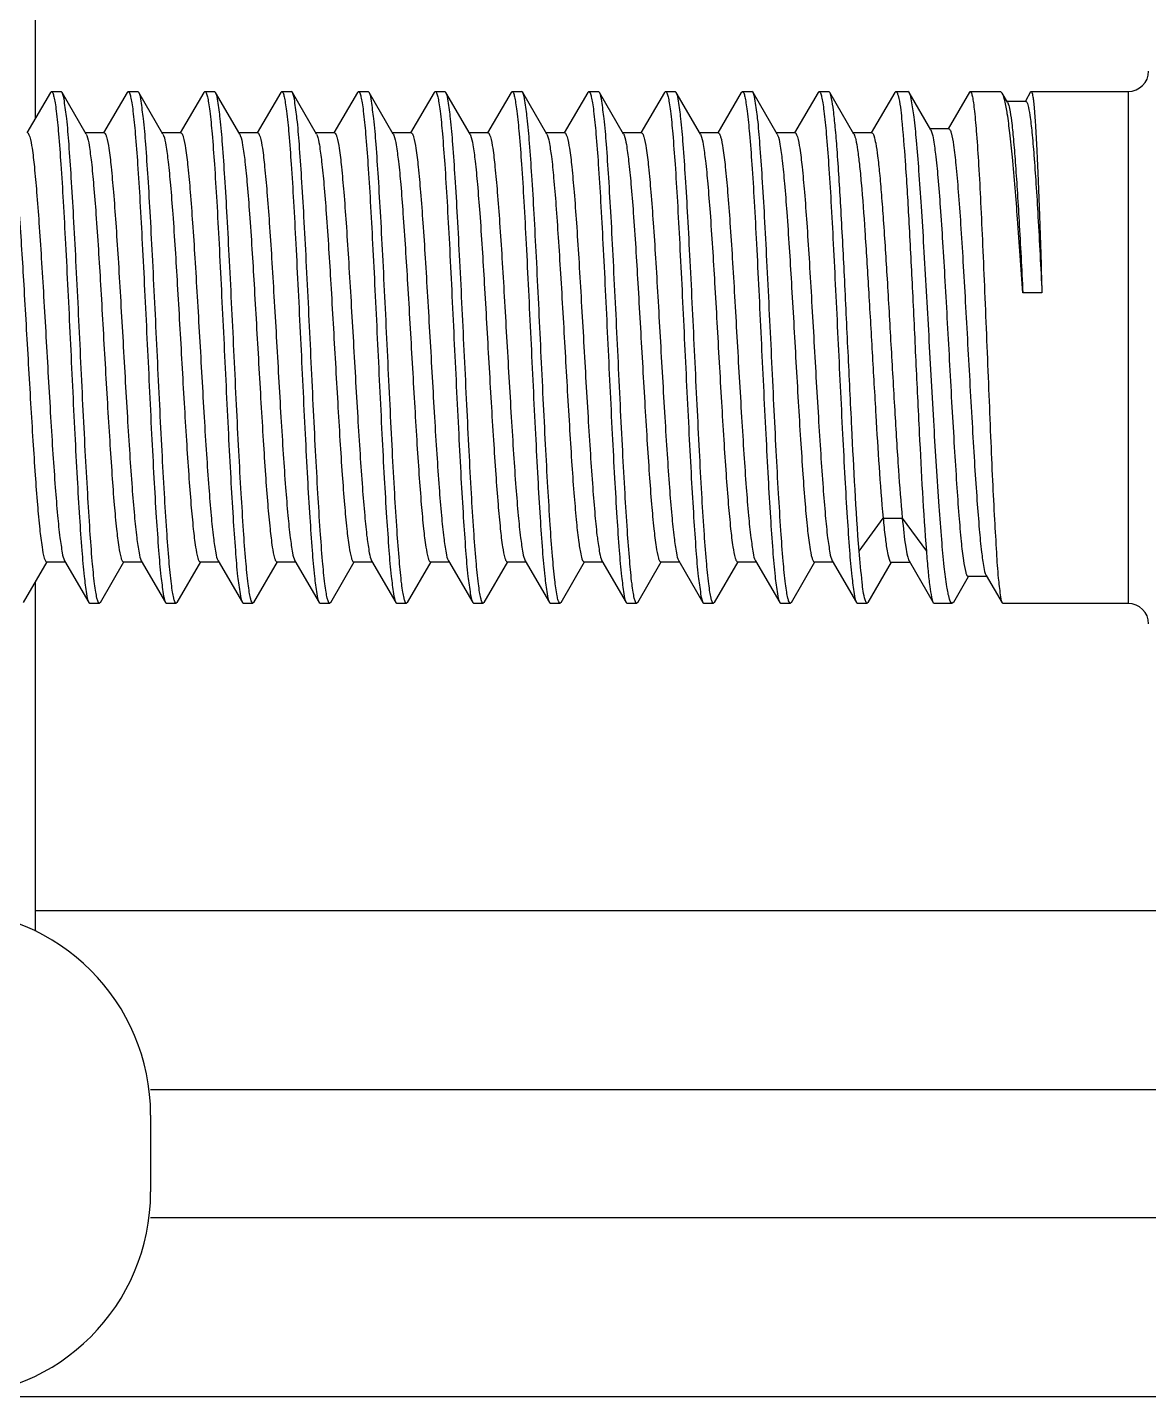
# Model space of a CAD drawing. Extents: x -1396510 to 1250330, y -1892470 to 1623980.
# Drawn here: x -1170924.6 to -1170820.3, y -54446 to -54318.6 of the extents above; entities that cross this region are included whole.
import ezdxf

# ---------------------------------------------------------------- set-up
doc = ezdxf.new("R2010")
doc.units = 0
doc.header["$LTSCALE"] = 1000
doc.header["$MEASUREMENT"] = 0

msp = doc.modelspace()

# ---------------------------------------------------------------- linework, layer by layer
at = {"linetype": 'Continuous'}
for p, q in [((-1170923.82, -54327.06), (-1170923.82, -54294.1)), ((-1170922.43, -54324.67), (-1170924.63, -54328.44)), ((-1170922.43, -54324.67), (-1170922.34, -54324.58)), ((-1170922.34, -54324.58), (-1170921.44, -54324.58)), ((-1170922.34, -54324.58), (-1170921.44, -54324.58)), ((-1170922.34, -54324.58), (-1170922.33, -54324.59)), ((-1170921.35, -54324.67), (-1170921.44, -54324.58)), ((-1170919.11, -54328.54), (-1170921.35, -54324.67)), ((-1170915.29, -54324.67), (-1170917.49, -54328.44)), ((-1170915.29, -54324.67), (-1170915.2, -54324.58)), ((-1170915.2, -54324.58), (-1170914.31, -54324.58)), ((-1170915.2, -54324.58), (-1170914.31, -54324.58)), ((-1170915.2, -54324.58), (-1170915.19, -54324.59)), ((-1170914.21, -54324.67), (-1170914.31, -54324.58)), ((-1170911.97, -54328.54), (-1170914.21, -54324.67)), ((-1170908.15, -54324.67), (-1170910.35, -54328.44)), ((-1170908.15, -54324.67), (-1170908.06, -54324.58)), ((-1170908.06, -54324.58), (-1170907.17, -54324.58)), ((-1170908.06, -54324.58), (-1170907.17, -54324.58)), ((-1170908.06, -54324.58), (-1170908.05, -54324.59)), ((-1170907.07, -54324.67), (-1170907.17, -54324.58)), ((-1170904.83, -54328.54), (-1170907.07, -54324.67)), ((-1170901.01, -54324.67), (-1170903.21, -54328.44)), ((-1170901.01, -54324.67), (-1170900.92, -54324.58)), ((-1170900.92, -54324.58), (-1170900.03, -54324.58)), ((-1170900.92, -54324.58), (-1170900.03, -54324.58)), ((-1170900.92, -54324.58), (-1170900.91, -54324.59)), ((-1170899.93, -54324.67), (-1170900.03, -54324.58)), ((-1170897.69, -54328.54), (-1170899.93, -54324.67)), ((-1170893.87, -54324.67), (-1170896.07, -54328.44)), ((-1170893.87, -54324.67), (-1170893.78, -54324.58)), ((-1170893.78, -54324.58), (-1170892.89, -54324.58)), ((-1170893.78, -54324.58), (-1170892.89, -54324.58)), ((-1170893.78, -54324.58), (-1170893.77, -54324.59)), ((-1170892.79, -54324.67), (-1170892.89, -54324.58)), ((-1170890.55, -54328.54), (-1170892.79, -54324.67)), ((-1170886.73, -54324.67), (-1170888.93, -54328.44)), ((-1170886.73, -54324.67), (-1170886.64, -54324.58)), ((-1170886.64, -54324.58), (-1170885.75, -54324.58)), ((-1170886.64, -54324.58), (-1170885.75, -54324.58)), ((-1170886.64, -54324.58), (-1170886.63, -54324.59)), ((-1170885.65, -54324.67), (-1170885.75, -54324.58)), ((-1170883.41, -54328.54), (-1170885.65, -54324.67)), ((-1170879.59, -54324.67), (-1170881.79, -54328.44)), ((-1170879.59, -54324.67), (-1170879.5, -54324.58)), ((-1170879.5, -54324.58), (-1170878.61, -54324.58)), ((-1170879.5, -54324.58), (-1170878.61, -54324.58)), ((-1170879.5, -54324.58), (-1170879.49, -54324.59)), ((-1170878.51, -54324.67), (-1170878.61, -54324.58)), ((-1170876.27, -54328.54), (-1170878.51, -54324.67)), ((-1170872.46, -54324.67), (-1170874.65, -54328.44)), ((-1170872.46, -54324.67), (-1170872.36, -54324.58)), ((-1170872.36, -54324.58), (-1170871.47, -54324.58)), ((-1170872.36, -54324.58), (-1170871.47, -54324.58)), ((-1170872.36, -54324.58), (-1170872.35, -54324.59)), ((-1170871.37, -54324.67), (-1170871.47, -54324.58)), ((-1170869.13, -54328.54), (-1170871.37, -54324.67)), ((-1170865.32, -54324.67), (-1170867.51, -54328.44)), ((-1170865.32, -54324.67), (-1170865.22, -54324.58)), ((-1170865.22, -54324.58), (-1170864.33, -54324.58)), ((-1170865.22, -54324.58), (-1170864.33, -54324.58)), ((-1170865.22, -54324.58), (-1170865.21, -54324.59)), ((-1170864.23, -54324.67), (-1170864.33, -54324.58)), ((-1170861.99, -54328.54), (-1170864.23, -54324.67)), ((-1170858.18, -54324.67), (-1170860.37, -54328.44)), ((-1170858.18, -54324.67), (-1170858.08, -54324.58)), ((-1170858.08, -54324.58), (-1170857.19, -54324.58)), ((-1170858.08, -54324.58), (-1170857.19, -54324.58)), ((-1170858.08, -54324.58), (-1170858.07, -54324.59)), ((-1170857.09, -54324.67), (-1170857.19, -54324.58)), ((-1170854.85, -54328.54), (-1170857.09, -54324.67)), ((-1170851.04, -54324.67), (-1170853.23, -54328.44)), ((-1170851.04, -54324.67), (-1170850.94, -54324.58)), ((-1170850.94, -54324.58), (-1170850.05, -54324.58)), ((-1170850.94, -54324.58), (-1170850.05, -54324.58)), ((-1170850.94, -54324.58), (-1170850.93, -54324.59)), ((-1170849.95, -54324.67), (-1170850.05, -54324.58)), ((-1170847.71, -54328.54), (-1170849.95, -54324.67)), ((-1170843.9, -54324.67), (-1170846.09, -54328.44)), ((-1170843.9, -54324.67), (-1170843.8, -54324.58)), ((-1170843.8, -54324.58), (-1170842.68, -54324.58)), ((-1170843.8, -54324.58), (-1170842.68, -54324.58)), ((-1170842.57, -54324.68), (-1170842.68, -54324.58)), ((-1170840.56, -54328.14), (-1170842.57, -54324.68)), ((-1170836.97, -54324.65), (-1170838.94, -54328.05)), ((-1170836.97, -54324.65), (-1170836.89, -54324.58)), ((-1170836.89, -54324.58), (-1170834.08, -54324.58)), ((-1170836.89, -54324.58), (-1170834.08, -54324.58)), ((-1170836.89, -54324.58), (-1170836.88, -54324.59)), ((-1170833.91, -54324.73), (-1170834.08, -54324.58)), ((-1170833.42, -54325.58), (-1170833.91, -54324.73)), ((-1170831.73, -54325.5), (-1170833.46, -54325.5)), ((-1170831.27, -54324.62), (-1170831.76, -54325.48)), ((-1170831.27, -54324.62), (-1170831.22, -54324.58)), ((-1170831.22, -54324.58), (-1170822.2, -54324.58)), ((-1170831.22, -54324.58), (-1170822.2, -54324.58)), ((-1170831.22, -54324.58), (-1170831.22, -54324.59)), ((-1170822.2, -54324.58), (-1170822.2, -54372.18)), ((-1170838.89, -54328.05), (-1170840.62, -54328.05)), ((-1170917.43, -54328.44), (-1170919.16, -54328.44)), ((-1170919.11, -54328.54), (-1170919.04, -54328.67)), ((-1170910.29, -54328.44), (-1170912.02, -54328.44)), ((-1170911.97, -54328.54), (-1170911.91, -54328.67)), ((-1170903.15, -54328.44), (-1170904.88, -54328.44)), ((-1170904.83, -54328.54), (-1170904.77, -54328.66)), ((-1170896.02, -54328.44), (-1170897.74, -54328.44)), ((-1170897.69, -54328.54), (-1170897.63, -54328.66)), ((-1170888.88, -54328.44), (-1170890.6, -54328.44)), ((-1170890.55, -54328.54), (-1170890.49, -54328.65)), ((-1170881.74, -54328.44), (-1170883.46, -54328.44)), ((-1170883.41, -54328.54), (-1170883.36, -54328.65)), ((-1170874.6, -54328.44), (-1170876.33, -54328.44)), ((-1170867.46, -54328.44), (-1170869.19, -54328.44)), ((-1170869.13, -54328.54), (-1170869.08, -54328.64)), ((-1170860.32, -54328.44), (-1170862.05, -54328.44)), ((-1170861.99, -54328.54), (-1170861.94, -54328.63)), ((-1170853.18, -54328.44), (-1170854.91, -54328.44)), ((-1170854.85, -54328.54), (-1170854.81, -54328.63)), ((-1170846.04, -54328.44), (-1170847.77, -54328.44)), ((-1170830.22, -54343.32), (-1170832, -54343.32)), ((-1170847.22, -54367.33), (-1170844.99, -54364.26)), ((-1170844.99, -54364.26), (-1170843.21, -54364.26)), ((-1170843.21, -54364.26), (-1170840.97, -54367.33)), ((-1170924.92, -54372.1), (-1170922.73, -54368.33)), ((-1170922.79, -54368.33), (-1170921.06, -54368.33)), ((-1170921.11, -54368.23), (-1170918.86, -54372.1)), ((-1170917.78, -54372.1), (-1170915.59, -54368.33)), ((-1170915.65, -54368.33), (-1170913.92, -54368.33)), ((-1170913.98, -54368.23), (-1170911.72, -54372.1)), ((-1170910.64, -54372.1), (-1170908.45, -54368.33)), ((-1170908.51, -54368.33), (-1170906.78, -54368.33)), ((-1170906.84, -54368.23), (-1170904.58, -54372.1)), ((-1170903.5, -54372.1), (-1170901.31, -54368.33)), ((-1170901.37, -54368.33), (-1170899.64, -54368.33)), ((-1170899.7, -54368.23), (-1170897.44, -54372.1)), ((-1170896.36, -54372.1), (-1170894.17, -54368.33)), ((-1170894.23, -54368.33), (-1170892.5, -54368.33)), ((-1170892.56, -54368.23), (-1170890.3, -54372.1)), ((-1170889.22, -54372.1), (-1170887.03, -54368.33)), ((-1170887.09, -54368.33), (-1170885.36, -54368.33)), ((-1170885.42, -54368.23), (-1170883.16, -54372.1)), ((-1170882.08, -54372.1), (-1170879.9, -54368.33)), ((-1170879.95, -54368.33), (-1170878.22, -54368.33)), ((-1170878.28, -54368.23), (-1170876.02, -54372.1)), ((-1170874.94, -54372.1), (-1170872.76, -54368.33)), ((-1170872.87, -54368.3), (-1170872.81, -54368.33)), ((-1170872.81, -54368.33), (-1170871.08, -54368.33)), ((-1170871.14, -54368.23), (-1170868.89, -54372.1)), ((-1170867.8, -54372.1), (-1170865.62, -54368.33)), ((-1170865.67, -54368.33), (-1170863.94, -54368.33)), ((-1170864, -54368.23), (-1170861.75, -54372.1)), ((-1170860.66, -54372.1), (-1170858.48, -54368.33)), ((-1170858.53, -54368.33), (-1170856.8, -54368.33)), ((-1170856.86, -54368.23), (-1170854.61, -54372.1)), ((-1170853.52, -54372.1), (-1170851.34, -54368.33)), ((-1170851.39, -54368.33), (-1170849.66, -54368.33)), ((-1170849.72, -54368.23), (-1170847.47, -54372.1)), ((-1170846.37, -54372.1), (-1170844.2, -54368.34)), ((-1170844.25, -54368.34), (-1170842.52, -54368.34)), ((-1170842.58, -54368.24), (-1170840.33, -54372.1)), ((-1170838.43, -54372.06), (-1170837.05, -54369.7)), ((-1170837.09, -54369.67), (-1170835.36, -54369.67)), ((-1170835.41, -54369.58), (-1170833.93, -54372.13)), ((-1170923.82, -54402.67), (-1170923.82, -54370.21)), ((-1170918.86, -54372.1), (-1170918.77, -54372.18)), ((-1170918.77, -54372.18), (-1170917.87, -54372.18)), ((-1170918.77, -54372.18), (-1170917.87, -54372.18)), ((-1170917.87, -54372.18), (-1170917.89, -54372.18)), ((-1170917.78, -54372.1), (-1170917.87, -54372.18)), ((-1170911.72, -54372.1), (-1170911.63, -54372.18)), ((-1170911.63, -54372.18), (-1170910.74, -54372.18)), ((-1170911.63, -54372.18), (-1170910.74, -54372.18)), ((-1170910.74, -54372.18), (-1170910.75, -54372.18)), ((-1170910.64, -54372.1), (-1170910.74, -54372.18)), ((-1170904.58, -54372.1), (-1170904.49, -54372.18)), ((-1170904.49, -54372.18), (-1170903.6, -54372.18)), ((-1170904.49, -54372.18), (-1170903.6, -54372.18)), ((-1170903.6, -54372.18), (-1170903.61, -54372.18)), ((-1170903.5, -54372.1), (-1170903.6, -54372.18)), ((-1170897.44, -54372.1), (-1170897.35, -54372.18)), ((-1170897.35, -54372.18), (-1170896.46, -54372.18)), ((-1170897.35, -54372.18), (-1170896.46, -54372.18)), ((-1170896.46, -54372.18), (-1170896.47, -54372.18)), ((-1170896.36, -54372.1), (-1170896.46, -54372.18)), ((-1170890.3, -54372.1), (-1170890.21, -54372.18)), ((-1170890.21, -54372.18), (-1170889.32, -54372.18)), ((-1170890.21, -54372.18), (-1170889.32, -54372.18)), ((-1170889.32, -54372.18), (-1170889.33, -54372.18)), ((-1170889.22, -54372.1), (-1170889.32, -54372.18)), ((-1170883.16, -54372.1), (-1170883.07, -54372.18)), ((-1170883.07, -54372.18), (-1170882.18, -54372.18)), ((-1170883.07, -54372.18), (-1170882.18, -54372.18)), ((-1170882.18, -54372.18), (-1170882.19, -54372.18)), ((-1170882.08, -54372.1), (-1170882.18, -54372.18)), ((-1170876.02, -54372.1), (-1170875.93, -54372.18)), ((-1170875.93, -54372.18), (-1170875.04, -54372.18)), ((-1170875.93, -54372.18), (-1170875.1, -54372.18)), ((-1170875.07, -54372.17), (-1170875.1, -54372.15)), ((-1170875.04, -54372.18), (-1170875.07, -54372.17)), ((-1170874.94, -54372.1), (-1170875.04, -54372.18)), ((-1170868.89, -54372.1), (-1170868.85, -54372.15)), ((-1170868.85, -54372.15), (-1170868.82, -54372.17)), ((-1170868.82, -54372.17), (-1170868.79, -54372.18)), ((-1170868.79, -54372.18), (-1170867.9, -54372.18)), ((-1170868.79, -54372.18), (-1170867.9, -54372.18)), ((-1170867.9, -54372.18), (-1170867.91, -54372.18)), ((-1170867.8, -54372.1), (-1170867.9, -54372.18)), ((-1170861.75, -54372.1), (-1170861.65, -54372.18)), ((-1170861.65, -54372.18), (-1170860.76, -54372.18)), ((-1170861.65, -54372.18), (-1170860.76, -54372.18)), ((-1170860.76, -54372.18), (-1170860.77, -54372.18)), ((-1170860.66, -54372.1), (-1170860.76, -54372.18)), ((-1170854.61, -54372.1), (-1170854.51, -54372.18)), ((-1170854.51, -54372.18), (-1170853.62, -54372.18)), ((-1170854.51, -54372.18), (-1170853.62, -54372.18)), ((-1170853.62, -54372.18), (-1170853.63, -54372.18)), ((-1170853.52, -54372.1), (-1170853.62, -54372.18)), ((-1170847.47, -54372.1), (-1170847.37, -54372.18)), ((-1170847.37, -54372.18), (-1170846.47, -54372.18)), ((-1170847.37, -54372.18), (-1170846.47, -54372.18)), ((-1170846.37, -54372.1), (-1170846.47, -54372.18)), ((-1170840.33, -54372.1), (-1170840.24, -54372.18)), ((-1170840.24, -54372.18), (-1170838.56, -54372.18)), ((-1170840.24, -54372.18), (-1170838.56, -54372.18)), ((-1170838.43, -54372.06), (-1170838.56, -54372.18)), ((-1170833.93, -54372.13), (-1170833.87, -54372.18)), ((-1170833.87, -54372.18), (-1170822.2, -54372.18)), ((-1170833.87, -54372.18), (-1170822.2, -54372.18)), ((-1170923.82, -54400.74), (-1170582.08, -54400.74)), ((-1170913.12, -54417.4), (-1170577.22, -54417.4)), ((-1170913.12, -54419.78), (-1170913.12, -54426.92)), ((-1170913.12, -54429.3), (-1170568.71, -54429.3)), ((-1171089.23, -54445.96), (-1170372.89, -54445.96))]:
    msp.add_line(p, q, dxfattribs=at)
for centre, radius, start, end in [((-1170822.2, -54322.68), 1.9, 270, 0), ((-1170822.2, -54374.09), 1.9, 0, 90), ((-1170932.15, -54419.78), 19.04, 0, 90), ((-1170932.15, -54426.92), 19.04, 270, 0)]:
    msp.add_arc(centre, radius, start, end, dxfattribs=at)
for points, knots in [([(-1170922.33, -54324.59), (-1170922.27, -54324.6), (-1170922.18, -54324.79), (-1170922.09, -54325.13), (-1170921.98, -54325.7), (-1170921.83, -54326.84), (-1170921.65, -54328.75), (-1170921.44, -54331.56), (-1170921.23, -54334.97), (-1170921.02, -54338.87), (-1170920.81, -54343.12), (-1170920.52, -54349.01), (-1170920.25, -54354.84), (-1170919.96, -54360.39), (-1170919.75, -54364.01), (-1170919.53, -54367.05), (-1170919.34, -54369.43), (-1170919.12, -54371.02), (-1170919, -54371.86), (-1170918.86, -54372.1)], [0, 0, 0, 0, 0.003608, 0.011251, 0.0232, 0.039412, 0.0841, 0.143792, 0.216367, 0.299219, 0.389358, 0.48353, 0.670361, 0.756278, 0.832994, 0.897746, 0.94822, 0.982647, 1, 1, 1, 1]), ([(-1170917.89, -54372.18), (-1170917.94, -54372.17), (-1170918.03, -54371.97), (-1170918.12, -54371.64), (-1170918.23, -54371.07), (-1170918.38, -54369.93), (-1170918.57, -54368.01), (-1170918.77, -54365.21), (-1170918.98, -54361.79), (-1170919.2, -54357.89), (-1170919.41, -54353.65), (-1170919.69, -54347.76), (-1170919.97, -54341.93), (-1170920.26, -54336.38), (-1170920.47, -54332.77), (-1170920.68, -54329.72), (-1170920.87, -54327.34), (-1170921.1, -54325.75), (-1170921.21, -54324.91), (-1170921.35, -54324.67)], [0, 0, 0, 0, 0.00361, 0.011257, 0.023207, 0.03942, 0.084107, 0.143795, 0.216358, 0.299194, 0.38932, 0.48348, 0.67029, 0.756208, 0.832927, 0.897686, 0.948174, 0.982621, 1, 1, 1, 1]), ([(-1170915.19, -54324.59), (-1170915.13, -54324.6), (-1170915.04, -54324.79), (-1170914.95, -54325.12), (-1170914.85, -54325.7), (-1170914.69, -54326.84), (-1170914.51, -54328.75), (-1170914.3, -54331.56), (-1170914.09, -54334.97), (-1170913.88, -54338.87), (-1170913.67, -54343.12), (-1170913.38, -54349.01), (-1170913.11, -54354.84), (-1170912.82, -54360.39), (-1170912.61, -54364), (-1170912.39, -54367.05), (-1170912.2, -54369.43), (-1170911.98, -54371.02), (-1170911.86, -54371.86), (-1170911.72, -54372.1)], [0, 0, 0, 0, 0.003605, 0.011246, 0.023191, 0.0394, 0.084081, 0.143769, 0.21634, 0.299187, 0.389322, 0.483492, 0.670333, 0.756258, 0.832977, 0.897734, 0.948214, 0.982646, 1, 1, 1, 1]), ([(-1170910.75, -54372.18), (-1170910.8, -54372.17), (-1170910.89, -54371.97), (-1170910.99, -54371.64), (-1170911.09, -54371.07), (-1170911.24, -54369.93), (-1170911.43, -54368.01), (-1170911.63, -54365.21), (-1170911.84, -54361.79), (-1170912.06, -54357.89), (-1170912.27, -54353.65), (-1170912.55, -54347.76), (-1170912.83, -54341.93), (-1170913.12, -54336.38), (-1170913.33, -54332.77), (-1170913.54, -54329.72), (-1170913.73, -54327.34), (-1170913.96, -54325.75), (-1170914.07, -54324.91), (-1170914.21, -54324.67)], [0, 0, 0, 0, 0.003609, 0.011254, 0.023203, 0.039414, 0.084098, 0.143785, 0.216348, 0.299182, 0.389306, 0.483467, 0.670283, 0.7562, 0.83292, 0.897683, 0.948173, 0.982621, 1, 1, 1, 1]), ([(-1170908.05, -54324.59), (-1170907.99, -54324.6), (-1170907.9, -54324.79), (-1170907.81, -54325.12), (-1170907.71, -54325.7), (-1170907.55, -54326.84), (-1170907.37, -54328.75), (-1170907.16, -54331.56), (-1170906.95, -54334.97), (-1170906.74, -54338.87), (-1170906.53, -54343.12), (-1170906.24, -54349.01), (-1170905.97, -54354.84), (-1170905.68, -54360.39), (-1170905.47, -54364), (-1170905.25, -54367.05), (-1170905.07, -54369.43), (-1170904.84, -54371.02), (-1170904.72, -54371.86), (-1170904.58, -54372.1)], [0, 0, 0, 0, 0.003606, 0.011247, 0.023193, 0.039402, 0.084085, 0.143776, 0.216348, 0.299195, 0.389329, 0.483501, 0.670341, 0.756263, 0.832981, 0.897738, 0.948217, 0.982646, 1, 1, 1, 1]), ([(-1170903.61, -54372.18), (-1170903.66, -54372.17), (-1170903.75, -54371.97), (-1170903.85, -54371.64), (-1170903.95, -54371.07), (-1170904.1, -54369.93), (-1170904.29, -54368.01), (-1170904.49, -54365.21), (-1170904.7, -54361.79), (-1170904.92, -54357.89), (-1170905.13, -54353.65), (-1170905.41, -54347.76), (-1170905.69, -54341.93), (-1170905.98, -54336.38), (-1170906.19, -54332.77), (-1170906.4, -54329.72), (-1170906.59, -54327.34), (-1170906.82, -54325.75), (-1170906.93, -54324.91), (-1170907.07, -54324.67)], [0, 0, 0, 0, 0.003611, 0.011257, 0.023206, 0.039418, 0.084102, 0.143789, 0.216352, 0.299187, 0.389308, 0.483467, 0.670284, 0.756201, 0.832919, 0.897682, 0.948173, 0.982621, 1, 1, 1, 1]), ([(-1170900.91, -54324.59), (-1170900.85, -54324.6), (-1170900.76, -54324.79), (-1170900.67, -54325.12), (-1170900.57, -54325.7), (-1170900.41, -54326.84), (-1170900.23, -54328.75), (-1170900.02, -54331.56), (-1170899.81, -54334.97), (-1170899.6, -54338.87), (-1170899.39, -54343.12), (-1170899.1, -54349.01), (-1170898.83, -54354.84), (-1170898.54, -54360.39), (-1170898.33, -54364), (-1170898.11, -54367.05), (-1170897.93, -54369.43), (-1170897.7, -54371.02), (-1170897.58, -54371.86), (-1170897.44, -54372.1)], [0, 0, 0, 0, 0.003605, 0.011245, 0.02319, 0.039399, 0.084083, 0.143774, 0.216346, 0.299192, 0.389329, 0.483503, 0.670341, 0.756263, 0.832983, 0.89774, 0.948218, 0.982646, 1, 1, 1, 1]), ([(-1170896.47, -54372.18), (-1170896.52, -54372.17), (-1170896.61, -54371.97), (-1170896.71, -54371.64), (-1170896.81, -54371.07), (-1170896.97, -54369.93), (-1170897.15, -54368.01), (-1170897.36, -54365.21), (-1170897.57, -54361.79), (-1170897.78, -54357.89), (-1170897.99, -54353.65), (-1170898.27, -54347.76), (-1170898.55, -54341.93), (-1170898.84, -54336.38), (-1170899.05, -54332.77), (-1170899.26, -54329.72), (-1170899.45, -54327.34), (-1170899.68, -54325.75), (-1170899.79, -54324.91), (-1170899.93, -54324.67)], [0, 0, 0, 0, 0.00361, 0.011255, 0.023204, 0.039415, 0.084097, 0.14378, 0.216342, 0.299177, 0.389299, 0.483455, 0.670274, 0.756194, 0.832913, 0.897676, 0.948169, 0.98262, 1, 1, 1, 1]), ([(-1170893.77, -54324.59), (-1170893.71, -54324.6), (-1170893.62, -54324.79), (-1170893.53, -54325.12), (-1170893.43, -54325.7), (-1170893.27, -54326.84), (-1170893.09, -54328.75), (-1170892.88, -54331.56), (-1170892.67, -54334.97), (-1170892.46, -54338.87), (-1170892.25, -54343.12), (-1170891.96, -54349.01), (-1170891.69, -54354.84), (-1170891.4, -54360.39), (-1170891.19, -54364), (-1170890.97, -54367.05), (-1170890.79, -54369.43), (-1170890.56, -54371.02), (-1170890.44, -54371.86), (-1170890.3, -54372.1)], [0, 0, 0, 0, 0.003606, 0.011248, 0.023195, 0.039406, 0.084093, 0.143786, 0.216358, 0.299206, 0.389346, 0.483519, 0.670351, 0.756273, 0.832991, 0.897744, 0.948219, 0.982646, 1, 1, 1, 1]), ([(-1170889.33, -54372.18), (-1170889.39, -54372.17), (-1170889.47, -54371.97), (-1170889.57, -54371.64), (-1170889.67, -54371.07), (-1170889.83, -54369.93), (-1170890.01, -54368.01), (-1170890.22, -54365.21), (-1170890.43, -54361.79), (-1170890.64, -54357.89), (-1170890.85, -54353.65), (-1170891.13, -54347.75), (-1170891.41, -54341.93), (-1170891.7, -54336.38), (-1170891.91, -54332.76), (-1170892.12, -54329.72), (-1170892.31, -54327.34), (-1170892.54, -54325.75), (-1170892.65, -54324.91), (-1170892.79, -54324.67)], [0, 0, 0, 0, 0.003613, 0.011261, 0.023214, 0.039428, 0.084117, 0.143805, 0.21637, 0.299211, 0.389338, 0.483496, 0.670304, 0.756216, 0.832931, 0.89769, 0.948176, 0.982622, 1, 1, 1, 1]), ([(-1170886.63, -54324.59), (-1170886.57, -54324.6), (-1170886.48, -54324.79), (-1170886.39, -54325.12), (-1170886.29, -54325.7), (-1170886.13, -54326.84), (-1170885.95, -54328.75), (-1170885.74, -54331.56), (-1170885.53, -54334.97), (-1170885.32, -54338.87), (-1170885.11, -54343.12), (-1170884.83, -54349.01), (-1170884.55, -54354.84), (-1170884.26, -54360.39), (-1170884.05, -54364), (-1170883.84, -54367.05), (-1170883.65, -54369.43), (-1170883.42, -54371.02), (-1170883.3, -54371.86), (-1170883.16, -54372.1)], [0, 0, 0, 0, 0.003605, 0.011245, 0.02319, 0.039398, 0.084078, 0.143767, 0.216337, 0.299182, 0.389315, 0.483487, 0.670329, 0.756258, 0.83298, 0.897737, 0.948214, 0.982645, 1, 1, 1, 1]), ([(-1170882.19, -54372.18), (-1170882.25, -54372.17), (-1170882.33, -54371.97), (-1170882.43, -54371.64), (-1170882.53, -54371.07), (-1170882.69, -54369.93), (-1170882.87, -54368.01), (-1170883.08, -54365.21), (-1170883.29, -54361.79), (-1170883.5, -54357.89), (-1170883.71, -54353.65), (-1170883.99, -54347.76), (-1170884.27, -54341.93), (-1170884.56, -54336.38), (-1170884.77, -54332.77), (-1170884.98, -54329.72), (-1170885.17, -54327.34), (-1170885.4, -54325.75), (-1170885.51, -54324.91), (-1170885.65, -54324.67)], [0, 0, 0, 0, 0.00361, 0.011255, 0.023204, 0.039414, 0.084096, 0.14378, 0.216342, 0.299175, 0.389295, 0.483453, 0.670272, 0.756195, 0.832918, 0.89768, 0.94817, 0.98262, 1, 1, 1, 1]), ([(-1170879.49, -54324.59), (-1170879.43, -54324.6), (-1170879.34, -54324.79), (-1170879.25, -54325.13), (-1170879.15, -54325.7), (-1170878.99, -54326.84), (-1170878.81, -54328.75), (-1170878.6, -54331.56), (-1170878.39, -54334.97), (-1170878.18, -54338.87), (-1170877.97, -54343.12), (-1170877.69, -54349.01), (-1170877.41, -54354.84), (-1170877.12, -54360.39), (-1170876.91, -54364.01), (-1170876.7, -54367.05), (-1170876.51, -54369.43), (-1170876.28, -54371.02), (-1170876.16, -54371.86), (-1170876.02, -54372.1)], [0, 0, 0, 0, 0.003608, 0.011251, 0.0232, 0.039412, 0.0841, 0.143792, 0.216367, 0.299219, 0.389359, 0.483531, 0.670361, 0.756279, 0.832994, 0.897747, 0.94822, 0.982647, 1, 1, 1, 1]), ([(-1170875.1, -54372.15), (-1170875.15, -54372.08), (-1170875.23, -54371.86), (-1170875.39, -54371.15), (-1170875.56, -54369.76), (-1170875.77, -54367.56), (-1170875.97, -54364.68), (-1170876.18, -54361.22), (-1170876.39, -54357.32), (-1170876.6, -54353.1), (-1170876.88, -54347.28), (-1170877.15, -54341.55), (-1170877.43, -54336.1), (-1170877.64, -54332.57), (-1170877.85, -54329.6), (-1170878.04, -54327.28), (-1170878.26, -54325.72), (-1170878.38, -54324.9), (-1170878.51, -54324.67)], [0, 0, 0, 0, 0.005244, 0.014609, 0.045815, 0.092875, 0.154195, 0.22765, 0.310678, 0.400368, 0.493572, 0.677434, 0.761652, 0.836715, 0.899999, 0.949307, 0.982964, 1, 1, 1, 1]), ([(-1170872.35, -54324.59), (-1170872.29, -54324.6), (-1170872.2, -54324.79), (-1170872.11, -54325.12), (-1170872.01, -54325.7), (-1170871.85, -54326.84), (-1170871.67, -54328.75), (-1170871.46, -54331.55), (-1170871.25, -54334.97), (-1170871.04, -54338.87), (-1170870.83, -54343.11), (-1170870.55, -54349.01), (-1170870.27, -54354.84), (-1170869.98, -54360.39), (-1170869.77, -54364), (-1170869.56, -54367.05), (-1170869.37, -54369.43), (-1170869.14, -54371.02), (-1170869.02, -54371.86), (-1170868.89, -54372.1)], [0, 0, 0, 0, 0.003598, 0.011231, 0.023168, 0.039371, 0.084041, 0.143721, 0.216288, 0.299135, 0.389272, 0.483446, 0.670301, 0.756235, 0.832961, 0.897725, 0.94821, 0.982644, 1, 1, 1, 1]), ([(-1170867.91, -54372.18), (-1170867.97, -54372.17), (-1170868.06, -54371.97), (-1170868.15, -54371.64), (-1170868.25, -54371.07), (-1170868.41, -54369.93), (-1170868.59, -54368.01), (-1170868.8, -54365.21), (-1170869.01, -54361.79), (-1170869.22, -54357.89), (-1170869.43, -54353.65), (-1170869.71, -54347.76), (-1170869.99, -54341.93), (-1170870.28, -54336.38), (-1170870.49, -54332.77), (-1170870.7, -54329.72), (-1170870.89, -54327.34), (-1170871.12, -54325.75), (-1170871.24, -54324.91), (-1170871.37, -54324.67)], [0, 0, 0, 0, 0.00361, 0.011255, 0.023204, 0.039415, 0.0841, 0.143787, 0.21635, 0.299184, 0.389308, 0.483468, 0.670284, 0.7562, 0.83292, 0.897683, 0.948173, 0.982621, 1, 1, 1, 1]), ([(-1170865.21, -54324.59), (-1170865.15, -54324.6), (-1170865.06, -54324.79), (-1170864.97, -54325.12), (-1170864.87, -54325.7), (-1170864.71, -54326.84), (-1170864.53, -54328.75), (-1170864.32, -54331.56), (-1170864.11, -54334.97), (-1170863.9, -54338.87), (-1170863.69, -54343.12), (-1170863.41, -54349.01), (-1170863.13, -54354.84), (-1170862.84, -54360.39), (-1170862.63, -54364), (-1170862.42, -54367.05), (-1170862.23, -54369.43), (-1170862, -54371.02), (-1170861.88, -54371.86), (-1170861.75, -54372.1)], [0, 0, 0, 0, 0.003606, 0.011247, 0.023192, 0.039401, 0.084085, 0.143776, 0.216348, 0.299195, 0.38933, 0.483503, 0.670342, 0.756264, 0.832982, 0.897739, 0.948217, 0.982647, 1, 1, 1, 1]), ([(-1170860.77, -54372.18), (-1170860.83, -54372.17), (-1170860.92, -54371.97), (-1170861.01, -54371.64), (-1170861.11, -54371.07), (-1170861.27, -54369.93), (-1170861.45, -54368.01), (-1170861.66, -54365.21), (-1170861.87, -54361.79), (-1170862.08, -54357.89), (-1170862.29, -54353.65), (-1170862.57, -54347.76), (-1170862.85, -54341.93), (-1170863.14, -54336.38), (-1170863.35, -54332.77), (-1170863.56, -54329.72), (-1170863.75, -54327.34), (-1170863.98, -54325.75), (-1170864.1, -54324.91), (-1170864.23, -54324.67)], [0, 0, 0, 0, 0.003611, 0.011257, 0.023206, 0.039418, 0.084102, 0.143788, 0.216352, 0.299187, 0.389308, 0.483466, 0.670283, 0.7562, 0.832918, 0.897681, 0.948172, 0.982621, 1, 1, 1, 1]), ([(-1170858.07, -54324.59), (-1170858.01, -54324.6), (-1170857.92, -54324.79), (-1170857.83, -54325.12), (-1170857.73, -54325.7), (-1170857.57, -54326.84), (-1170857.39, -54328.75), (-1170857.18, -54331.56), (-1170856.97, -54334.97), (-1170856.76, -54338.87), (-1170856.55, -54343.12), (-1170856.27, -54349.01), (-1170855.99, -54354.84), (-1170855.7, -54360.39), (-1170855.49, -54364), (-1170855.28, -54367.05), (-1170855.09, -54369.43), (-1170854.86, -54371.02), (-1170854.74, -54371.86), (-1170854.61, -54372.1)], [0, 0, 0, 0, 0.003604, 0.011244, 0.023189, 0.039398, 0.084081, 0.143773, 0.216344, 0.29919, 0.389328, 0.483502, 0.67034, 0.756263, 0.832984, 0.89774, 0.948217, 0.982646, 1, 1, 1, 1]), ([(-1170853.63, -54372.18), (-1170853.69, -54372.17), (-1170853.78, -54371.97), (-1170853.87, -54371.64), (-1170853.97, -54371.07), (-1170854.13, -54369.93), (-1170854.31, -54368.01), (-1170854.52, -54365.21), (-1170854.73, -54361.79), (-1170854.94, -54357.89), (-1170855.15, -54353.65), (-1170855.43, -54347.76), (-1170855.71, -54341.93), (-1170856, -54336.38), (-1170856.21, -54332.77), (-1170856.42, -54329.72), (-1170856.61, -54327.34), (-1170856.84, -54325.75), (-1170856.96, -54324.91), (-1170857.09, -54324.67)], [0, 0, 0, 0, 0.00361, 0.011255, 0.023205, 0.039416, 0.084097, 0.143781, 0.216343, 0.299178, 0.3893, 0.483456, 0.670274, 0.756195, 0.832914, 0.897676, 0.948169, 0.98262, 1, 1, 1, 1]), ([(-1170850.93, -54324.59), (-1170850.87, -54324.6), (-1170850.79, -54324.79), (-1170850.69, -54325.12), (-1170850.59, -54325.7), (-1170850.43, -54326.84), (-1170850.25, -54328.75), (-1170850.04, -54331.56), (-1170849.83, -54334.97), (-1170849.62, -54338.87), (-1170849.41, -54343.12), (-1170849.13, -54349.01), (-1170848.85, -54354.84), (-1170848.56, -54360.39), (-1170848.35, -54364), (-1170848.14, -54367.05), (-1170847.95, -54369.43), (-1170847.72, -54371.02), (-1170847.61, -54371.86), (-1170847.47, -54372.1)], [0, 0, 0, 0, 0.003606, 0.011247, 0.023194, 0.039404, 0.084092, 0.143784, 0.216355, 0.299204, 0.389343, 0.483517, 0.670349, 0.756272, 0.83299, 0.897744, 0.948219, 0.982646, 1, 1, 1, 1]), ([(-1170847.22, -54367.33), (-1170847.52, -54363.5), (-1170847.83, -54357.32), (-1170848.25, -54348.78), (-1170848.57, -54341.92), (-1170848.9, -54335.64), (-1170849.18, -54331.03), (-1170849.42, -54328.05), (-1170849.58, -54326.47), (-1170849.75, -54325.4), (-1170849.86, -54324.84), (-1170849.95, -54324.67)], [0, 0, 0, 0, 0.269192, 0.433946, 0.599559, 0.751167, 0.875181, 0.923254, 0.96054, 0.986252, 1, 1, 1, 1]), ([(-1170843.8, -54324.58), (-1170843.76, -54324.58), (-1170843.66, -54324.74), (-1170843.63, -54324.86), (-1170843.6, -54324.96)], [0, 0, 0, 0, 0.316243, 1, 1, 1, 1]), ([(-1170843.6, -54324.96), (-1170843.41, -54325.66), (-1170843.21, -54327.72), (-1170842.89, -54331.54), (-1170842.59, -54336.77), (-1170842.27, -54342.96), (-1170841.96, -54349.6), (-1170841.56, -54357.78), (-1170841.26, -54363.68), (-1170840.97, -54367.33)], [0, 0, 0, 0, 0.051689, 0.144713, 0.271544, 0.421712, 0.582779, 0.741399, 1, 1, 1, 1]), ([(-1170838.82, -54371.78), (-1170838.93, -54371.41), (-1170839.1, -54370.4), (-1170839.34, -54368.56), (-1170839.56, -54366.07), (-1170839.9, -54361.71), (-1170840.28, -54355.38), (-1170840.72, -54347.33), (-1170841.1, -54340.52), (-1170841.41, -54335.41), (-1170841.64, -54332.11), (-1170841.86, -54329.34), (-1170842.07, -54327.17), (-1170842.3, -54325.7), (-1170842.43, -54324.91), (-1170842.57, -54324.68)], [0, 0, 0, 0, 0.024854, 0.064557, 0.117968, 0.183425, 0.34188, 0.519926, 0.695025, 0.774452, 0.845022, 0.904492, 0.95099, 0.983092, 1, 1, 1, 1]), ([(-1170836.88, -54324.59), (-1170836.83, -54324.6), (-1170836.75, -54324.8), (-1170836.67, -54325.13), (-1170836.58, -54325.71), (-1170836.44, -54326.86), (-1170836.28, -54328.79), (-1170836.09, -54331.62), (-1170835.91, -54335.07), (-1170835.73, -54339), (-1170835.55, -54343.28), (-1170835.36, -54347.74), (-1170835.18, -54352.23), (-1170835.01, -54356.57), (-1170834.83, -54360.62), (-1170834.65, -54364.22), (-1170834.47, -54367.23), (-1170834.33, -54369.58), (-1170834.13, -54371.11), (-1170834.06, -54371.91), (-1170833.93, -54372.13)], [0, 0, 0, 0, 0.003479, 0.011119, 0.023138, 0.039478, 0.084569, 0.144819, 0.218054, 0.30161, 0.392438, 0.487225, 0.582511, 0.674818, 0.760772, 0.837237, 0.901428, 0.951015, 0.984221, 1, 1, 1, 1]), ([(-1170832, -54343.32), (-1170832.16, -54341.02), (-1170832.45, -54336.81), (-1170832.84, -54331.84), (-1170833.18, -54328.59), (-1170833.4, -54326.83), (-1170833.63, -54325.59), (-1170833.79, -54324.94), (-1170833.91, -54324.73)], [0, 0, 0, 0, 0.369025, 0.676578, 0.797829, 0.893394, 0.961137, 1, 1, 1, 1]), ([(-1170831.73, -54325.5), (-1170831.69, -54325.5), (-1170831.59, -54325.63), (-1170831.47, -54326.04), (-1170831.3, -54327), (-1170831.13, -54328.55), (-1170830.95, -54330.68), (-1170830.76, -54333.3), (-1170830.51, -54337.57), (-1170830.33, -54340.95), (-1170830.22, -54343.32)], [0, 0, 0, 0, 0.007029, 0.021662, 0.076602, 0.165188, 0.285057, 0.432865, 0.604499, 1, 1, 1, 1]), ([(-1170831.22, -54324.59), (-1170831.18, -54324.6), (-1170831.13, -54324.75), (-1170831.07, -54325), (-1170831.01, -54325.45), (-1170830.92, -54326.35), (-1170830.81, -54327.86), (-1170830.69, -54330.09), (-1170830.57, -54332.84), (-1170830.45, -54336.03), (-1170830.33, -54339.57), (-1170830.26, -54342.04), (-1170830.22, -54343.32)], [0, 0, 0, 0, 0.006463, 0.021259, 0.044741, 0.076818, 0.165921, 0.286162, 0.434178, 0.605806, 0.79621, 1, 1, 1, 1]), ([(-1170833.42, -54325.58), (-1170833.31, -54325.76), (-1170833.2, -54326.36), (-1170833.02, -54327.49), (-1170832.86, -54329.15), (-1170832.69, -54331.28), (-1170832.52, -54333.83), (-1170832.27, -54337.89), (-1170832.11, -54341.09), (-1170832, -54343.32)], [0, 0, 0, 0, 0.03477, 0.099862, 0.194036, 0.315014, 0.459836, 0.624963, 1, 1, 1, 1]), ([(-1170838.89, -54328.05), (-1170838.84, -54328.05), (-1170838.73, -54328.2), (-1170838.59, -54328.68), (-1170838.39, -54329.81), (-1170838.2, -54331.62), (-1170837.98, -54334.08), (-1170837.77, -54337.07), (-1170837.56, -54340.49), (-1170837.34, -54344.2), (-1170837.06, -54349.36), (-1170836.78, -54354.46), (-1170836.49, -54359.31), (-1170836.28, -54362.46), (-1170836.07, -54365.12), (-1170835.88, -54367.2), (-1170835.67, -54368.61), (-1170835.54, -54369.36), (-1170835.41, -54369.58)], [0, 0, 0, 0, 0.003512, 0.010895, 0.03862, 0.083116, 0.142813, 0.21551, 0.298517, 0.388779, 0.482991, 0.669589, 0.75528, 0.831778, 0.896415, 0.946979, 0.981812, 1, 1, 1, 1]), ([(-1170926.18, -54328.68), (-1170926.07, -54328.97), (-1170925.93, -54329.81), (-1170925.72, -54331.35), (-1170925.53, -54333.5), (-1170925.23, -54337.3), (-1170924.89, -54342.83), (-1170924.56, -54348.7), (-1170924.28, -54353.53), (-1170924.07, -54356.97), (-1170923.86, -54360.12), (-1170923.66, -54362.85), (-1170923.45, -54365.09), (-1170923.26, -54366.74), (-1170923.08, -54367.75), (-1170922.94, -54368.19), (-1170922.83, -54368.33), (-1170922.79, -54368.33)], [0, 0, 0, 0, 0.023519, 0.06316, 0.117709, 0.18533, 0.350118, 0.534956, 0.626978, 0.714471, 0.794408, 0.86403, 0.920944, 0.963223, 0.989529, 0.996563, 1, 1, 1, 1]), ([(-1170924.57, -54328.44), (-1170924.53, -54328.44), (-1170924.42, -54328.58), (-1170924.28, -54329.04), (-1170924.09, -54330.09), (-1170923.9, -54331.79), (-1170923.69, -54334.11), (-1170923.48, -54336.94), (-1170923.27, -54340.18), (-1170923.06, -54343.71), (-1170922.77, -54348.65), (-1170922.5, -54353.53), (-1170922.21, -54358.2), (-1170922, -54361.26), (-1170921.79, -54363.84), (-1170921.59, -54365.88), (-1170921.37, -54367.27), (-1170921.24, -54368.01), (-1170921.11, -54368.23)], [0, 0, 0, 0, 0.003516, 0.010771, 0.037949, 0.081609, 0.140308, 0.211978, 0.294061, 0.383613, 0.477416, 0.664254, 0.750572, 0.827952, 0.893624, 0.945254, 0.981055, 1, 1, 1, 1]), ([(-1170919.04, -54328.67), (-1170918.94, -54328.96), (-1170918.79, -54329.8), (-1170918.59, -54331.34), (-1170918.39, -54333.48), (-1170918.09, -54337.28), (-1170917.75, -54342.82), (-1170917.42, -54348.68), (-1170917.14, -54353.52), (-1170916.93, -54356.96), (-1170916.72, -54360.11), (-1170916.52, -54362.85), (-1170916.31, -54365.09), (-1170916.12, -54366.73), (-1170915.94, -54367.75), (-1170915.8, -54368.19), (-1170915.69, -54368.33), (-1170915.65, -54368.33)], [0, 0, 0, 0, 0.023381, 0.062907, 0.11737, 0.184933, 0.349689, 0.534588, 0.626663, 0.714217, 0.794218, 0.863901, 0.920868, 0.963188, 0.98952, 0.996561, 1, 1, 1, 1]), ([(-1170917.43, -54328.44), (-1170917.39, -54328.44), (-1170917.28, -54328.58), (-1170917.14, -54329.04), (-1170916.95, -54330.09), (-1170916.76, -54331.79), (-1170916.55, -54334.11), (-1170916.34, -54336.94), (-1170916.13, -54340.18), (-1170915.92, -54343.71), (-1170915.63, -54348.65), (-1170915.36, -54353.53), (-1170915.07, -54358.2), (-1170914.86, -54361.26), (-1170914.65, -54363.84), (-1170914.45, -54365.88), (-1170914.23, -54367.27), (-1170914.1, -54368.01), (-1170913.98, -54368.23)], [0, 0, 0, 0, 0.003516, 0.010771, 0.037949, 0.081609, 0.140308, 0.211978, 0.294061, 0.383613, 0.477416, 0.664254, 0.750571, 0.827952, 0.893624, 0.945254, 0.981055, 1, 1, 1, 1]), ([(-1170911.91, -54328.67), (-1170911.8, -54328.96), (-1170911.65, -54329.78), (-1170911.45, -54331.32), (-1170911.25, -54333.46), (-1170910.95, -54337.26), (-1170910.61, -54342.8), (-1170910.28, -54348.66), (-1170910, -54353.5), (-1170909.79, -54356.95), (-1170909.59, -54360.1), (-1170909.38, -54362.84), (-1170909.17, -54365.08), (-1170908.98, -54366.73), (-1170908.8, -54367.75), (-1170908.66, -54368.19), (-1170908.56, -54368.33), (-1170908.51, -54368.33)], [0, 0, 0, 0, 0.023243, 0.062653, 0.117029, 0.184534, 0.349259, 0.534218, 0.626347, 0.713963, 0.794028, 0.863772, 0.920792, 0.963153, 0.989511, 0.996558, 1, 1, 1, 1]), ([(-1170910.29, -54328.44), (-1170910.25, -54328.44), (-1170910.14, -54328.58), (-1170910, -54329.04), (-1170909.81, -54330.09), (-1170909.62, -54331.79), (-1170909.41, -54334.11), (-1170909.2, -54336.94), (-1170908.99, -54340.18), (-1170908.78, -54343.71), (-1170908.49, -54348.65), (-1170908.22, -54353.53), (-1170907.93, -54358.2), (-1170907.72, -54361.26), (-1170907.51, -54363.84), (-1170907.31, -54365.88), (-1170907.1, -54367.27), (-1170906.96, -54368.01), (-1170906.84, -54368.23)], [0, 0, 0, 0, 0.003516, 0.010771, 0.037949, 0.081609, 0.140308, 0.211978, 0.294061, 0.383613, 0.477416, 0.664254, 0.750571, 0.827952, 0.893624, 0.945254, 0.981055, 1, 1, 1, 1]), ([(-1170904.77, -54328.66), (-1170904.66, -54328.95), (-1170904.51, -54329.77), (-1170904.31, -54331.31), (-1170904.11, -54333.44), (-1170903.81, -54337.24), (-1170903.47, -54342.78), (-1170903.14, -54348.64), (-1170902.86, -54353.49), (-1170902.65, -54356.94), (-1170902.45, -54360.09), (-1170902.24, -54362.83), (-1170902.04, -54365.08), (-1170901.84, -54366.73), (-1170901.66, -54367.75), (-1170901.52, -54368.19), (-1170901.42, -54368.33), (-1170901.37, -54368.33)], [0, 0, 0, 0, 0.023104, 0.0624, 0.116688, 0.184136, 0.348829, 0.533848, 0.62603, 0.713708, 0.793837, 0.863642, 0.920716, 0.963118, 0.989503, 0.996556, 1, 1, 1, 1]), ([(-1170903.15, -54328.44), (-1170903.11, -54328.44), (-1170903, -54328.58), (-1170902.86, -54329.04), (-1170902.67, -54330.09), (-1170902.48, -54331.79), (-1170902.27, -54334.11), (-1170902.06, -54336.94), (-1170901.85, -54340.18), (-1170901.64, -54343.71), (-1170901.35, -54348.65), (-1170901.08, -54353.53), (-1170900.79, -54358.2), (-1170900.58, -54361.26), (-1170900.37, -54363.84), (-1170900.17, -54365.88), (-1170899.96, -54367.27), (-1170899.82, -54368.01), (-1170899.7, -54368.23)], [0, 0, 0, 0, 0.003516, 0.010771, 0.037949, 0.081609, 0.140308, 0.211978, 0.294061, 0.383613, 0.477416, 0.664254, 0.750571, 0.827952, 0.893624, 0.945254, 0.981055, 1, 1, 1, 1]), ([(-1170897.63, -54328.66), (-1170897.52, -54328.94), (-1170897.38, -54329.76), (-1170897.17, -54331.29), (-1170896.97, -54333.42), (-1170896.68, -54337.22), (-1170896.33, -54342.76), (-1170896, -54348.62), (-1170895.72, -54353.47), (-1170895.52, -54356.93), (-1170895.31, -54360.08), (-1170895.1, -54362.83), (-1170894.9, -54365.08), (-1170894.7, -54366.73), (-1170894.52, -54367.75), (-1170894.38, -54368.19), (-1170894.28, -54368.33), (-1170894.23, -54368.33)], [0, 0, 0, 0, 0.022966, 0.062146, 0.116347, 0.183737, 0.348398, 0.533478, 0.625714, 0.713453, 0.793647, 0.863513, 0.92064, 0.963083, 0.989493, 0.996554, 1, 1, 1, 1]), ([(-1170896.02, -54328.44), (-1170895.97, -54328.44), (-1170895.86, -54328.58), (-1170895.72, -54329.04), (-1170895.53, -54330.09), (-1170895.34, -54331.79), (-1170895.13, -54334.11), (-1170894.92, -54336.94), (-1170894.71, -54340.18), (-1170894.5, -54343.71), (-1170894.21, -54348.65), (-1170893.94, -54353.53), (-1170893.65, -54358.2), (-1170893.44, -54361.26), (-1170893.23, -54363.84), (-1170893.03, -54365.88), (-1170892.82, -54367.27), (-1170892.68, -54368.01), (-1170892.56, -54368.23)], [0, 0, 0, 0, 0.003516, 0.010771, 0.037949, 0.081609, 0.140308, 0.211978, 0.294061, 0.383613, 0.477416, 0.664254, 0.750571, 0.827952, 0.893624, 0.945254, 0.981055, 1, 1, 1, 1]), ([(-1170890.49, -54328.65), (-1170890.38, -54328.94), (-1170890.24, -54329.75), (-1170890.03, -54331.28), (-1170889.83, -54333.41), (-1170889.54, -54337.2), (-1170889.2, -54342.74), (-1170888.86, -54348.61), (-1170888.58, -54353.46), (-1170888.38, -54356.91), (-1170888.17, -54360.07), (-1170887.96, -54362.82), (-1170887.76, -54365.07), (-1170887.56, -54366.73), (-1170887.38, -54367.75), (-1170887.24, -54368.19), (-1170887.14, -54368.33), (-1170887.09, -54368.33)], [0, 0, 0, 0, 0.022827, 0.061892, 0.116006, 0.183337, 0.347966, 0.533107, 0.625396, 0.713197, 0.793455, 0.863383, 0.920563, 0.963048, 0.989484, 0.996552, 1, 1, 1, 1]), ([(-1170888.88, -54328.44), (-1170888.83, -54328.44), (-1170888.72, -54328.58), (-1170888.58, -54329.04), (-1170888.39, -54330.09), (-1170888.2, -54331.79), (-1170887.99, -54334.11), (-1170887.78, -54336.94), (-1170887.57, -54340.18), (-1170887.36, -54343.71), (-1170887.07, -54348.65), (-1170886.8, -54353.53), (-1170886.51, -54358.2), (-1170886.3, -54361.26), (-1170886.09, -54363.84), (-1170885.89, -54365.88), (-1170885.68, -54367.27), (-1170885.54, -54368.01), (-1170885.42, -54368.23)], [0, 0, 0, 0, 0.003516, 0.010771, 0.037949, 0.081609, 0.140308, 0.211978, 0.294061, 0.383613, 0.477416, 0.664254, 0.750571, 0.827952, 0.893624, 0.945254, 0.981055, 1, 1, 1, 1]), ([(-1170883.36, -54328.65), (-1170883.25, -54328.93), (-1170883.1, -54329.74), (-1170882.9, -54331.26), (-1170882.7, -54333.39), (-1170882.4, -54337.18), (-1170882.06, -54342.72), (-1170881.73, -54348.59), (-1170881.45, -54353.44), (-1170881.24, -54356.9), (-1170881.03, -54360.06), (-1170880.82, -54362.82), (-1170880.62, -54365.07), (-1170880.43, -54366.72), (-1170880.24, -54367.75), (-1170880.1, -54368.19), (-1170880, -54368.33), (-1170879.95, -54368.33)], [0, 0, 0, 0, 0.022688, 0.061638, 0.115664, 0.182937, 0.347534, 0.532736, 0.625078, 0.712941, 0.793264, 0.863253, 0.920487, 0.963013, 0.989475, 0.996549, 1, 1, 1, 1]), ([(-1170881.74, -54328.44), (-1170881.69, -54328.44), (-1170881.58, -54328.58), (-1170881.44, -54329.04), (-1170881.25, -54330.09), (-1170881.06, -54331.79), (-1170880.85, -54334.11), (-1170880.64, -54336.94), (-1170880.43, -54340.18), (-1170880.22, -54343.71), (-1170879.94, -54348.65), (-1170879.66, -54353.53), (-1170879.37, -54358.2), (-1170879.16, -54361.26), (-1170878.95, -54363.84), (-1170878.75, -54365.88), (-1170878.54, -54367.27), (-1170878.4, -54368.01), (-1170878.28, -54368.23)], [0, 0, 0, 0, 0.003516, 0.010771, 0.037949, 0.081609, 0.140308, 0.211978, 0.294061, 0.383613, 0.477416, 0.664254, 0.750571, 0.827952, 0.893624, 0.945254, 0.981055, 1, 1, 1, 1]), ([(-1170876.27, -54328.54), (-1170876.15, -54328.75), (-1170876.01, -54329.47), (-1170875.8, -54330.82), (-1170875.61, -54332.8), (-1170875.4, -54335.31), (-1170875.2, -54338.27), (-1170874.91, -54342.83), (-1170874.57, -54348.8), (-1170874.23, -54354.75), (-1170873.95, -54359.23), (-1170873.74, -54362.1), (-1170873.53, -54364.48), (-1170873.35, -54366.34), (-1170873.12, -54367.51), (-1170873.01, -54368.16), (-1170872.87, -54368.3)], [0, 0, 0, 0, 0.018521, 0.053335, 0.103489, 0.167313, 0.24262, 0.326812, 0.509979, 0.691635, 0.773988, 0.846813, 0.907599, 0.95427, 0.985299, 1, 1, 1, 1]), ([(-1170874.6, -54328.44), (-1170874.55, -54328.44), (-1170874.45, -54328.58), (-1170874.3, -54329.04), (-1170874.11, -54330.09), (-1170873.92, -54331.79), (-1170873.71, -54334.11), (-1170873.5, -54336.94), (-1170873.29, -54340.18), (-1170873.08, -54343.71), (-1170872.8, -54348.65), (-1170872.52, -54353.53), (-1170872.23, -54358.2), (-1170872.02, -54361.26), (-1170871.81, -54363.84), (-1170871.61, -54365.88), (-1170871.4, -54367.27), (-1170871.26, -54368.01), (-1170871.14, -54368.23)], [0, 0, 0, 0, 0.003515, 0.010771, 0.037948, 0.081607, 0.140304, 0.211972, 0.294053, 0.383603, 0.477405, 0.664241, 0.750559, 0.82794, 0.893613, 0.945246, 0.981049, 1, 1, 1, 1]), ([(-1170869.08, -54328.64), (-1170868.97, -54328.91), (-1170868.83, -54329.72), (-1170868.62, -54331.23), (-1170868.42, -54333.35), (-1170868.12, -54337.14), (-1170867.78, -54342.68), (-1170867.45, -54348.55), (-1170867.17, -54353.41), (-1170866.96, -54356.88), (-1170866.75, -54360.05), (-1170866.55, -54362.8), (-1170866.34, -54365.06), (-1170866.15, -54366.72), (-1170865.96, -54367.74), (-1170865.82, -54368.19), (-1170865.72, -54368.33), (-1170865.67, -54368.33)], [0, 0, 0, 0, 0.022411, 0.061128, 0.114979, 0.182135, 0.346668, 0.531991, 0.624441, 0.712428, 0.79288, 0.862992, 0.920333, 0.962942, 0.989457, 0.996545, 1, 1, 1, 1]), ([(-1170867.46, -54328.44), (-1170867.41, -54328.44), (-1170867.31, -54328.58), (-1170867.16, -54329.04), (-1170866.97, -54330.09), (-1170866.78, -54331.79), (-1170866.57, -54334.11), (-1170866.36, -54336.94), (-1170866.15, -54340.18), (-1170865.94, -54343.71), (-1170865.66, -54348.65), (-1170865.38, -54353.53), (-1170865.09, -54358.2), (-1170864.88, -54361.26), (-1170864.67, -54363.84), (-1170864.47, -54365.88), (-1170864.26, -54367.27), (-1170864.13, -54368.01), (-1170864, -54368.23)], [0, 0, 0, 0, 0.003515, 0.010772, 0.037949, 0.081609, 0.140308, 0.211978, 0.294061, 0.383612, 0.477416, 0.664253, 0.750571, 0.827952, 0.893624, 0.945254, 0.981055, 1, 1, 1, 1]), ([(-1170861.94, -54328.63), (-1170861.83, -54328.91), (-1170861.69, -54329.71), (-1170861.48, -54331.22), (-1170861.28, -54333.34), (-1170860.98, -54337.12), (-1170860.64, -54342.66), (-1170860.31, -54348.54), (-1170860.03, -54353.4), (-1170859.82, -54356.87), (-1170859.61, -54360.04), (-1170859.41, -54362.8), (-1170859.2, -54365.06), (-1170859.01, -54366.72), (-1170858.82, -54367.74), (-1170858.68, -54368.19), (-1170858.58, -54368.33), (-1170858.53, -54368.33)], [0, 0, 0, 0, 0.022272, 0.060873, 0.114636, 0.181733, 0.346234, 0.531618, 0.624122, 0.712171, 0.792687, 0.862862, 0.920257, 0.962907, 0.989448, 0.996542, 1, 1, 1, 1]), ([(-1170860.32, -54328.44), (-1170860.27, -54328.44), (-1170860.17, -54328.58), (-1170860.02, -54329.04), (-1170859.84, -54330.09), (-1170859.64, -54331.79), (-1170859.43, -54334.11), (-1170859.22, -54336.94), (-1170859.01, -54340.18), (-1170858.8, -54343.71), (-1170858.52, -54348.65), (-1170858.24, -54353.53), (-1170857.95, -54358.2), (-1170857.74, -54361.26), (-1170857.53, -54363.84), (-1170857.33, -54365.88), (-1170857.12, -54367.27), (-1170856.99, -54368.01), (-1170856.86, -54368.23)], [0, 0, 0, 0, 0.003515, 0.010772, 0.037949, 0.081609, 0.140308, 0.211978, 0.294061, 0.383612, 0.477415, 0.664253, 0.750571, 0.827952, 0.893624, 0.945254, 0.981055, 1, 1, 1, 1]), ([(-1170854.81, -54328.63), (-1170854.69, -54328.9), (-1170854.55, -54329.7), (-1170854.34, -54331.21), (-1170854.14, -54333.32), (-1170853.85, -54337.1), (-1170853.5, -54342.64), (-1170853.17, -54348.52), (-1170852.89, -54353.38), (-1170852.68, -54356.86), (-1170852.47, -54360.03), (-1170852.27, -54362.79), (-1170852.06, -54365.06), (-1170851.87, -54366.72), (-1170851.68, -54367.74), (-1170851.54, -54368.19), (-1170851.44, -54368.33), (-1170851.39, -54368.33)], [0, 0, 0, 0, 0.022133, 0.060618, 0.114292, 0.181331, 0.345799, 0.531244, 0.623802, 0.711913, 0.792495, 0.862731, 0.920179, 0.962872, 0.989439, 0.99654, 1, 1, 1, 1]), ([(-1170853.18, -54328.44), (-1170853.13, -54328.44), (-1170853.03, -54328.58), (-1170852.89, -54329.04), (-1170852.7, -54330.09), (-1170852.5, -54331.79), (-1170852.29, -54334.11), (-1170852.08, -54336.94), (-1170851.87, -54340.18), (-1170851.66, -54343.71), (-1170851.38, -54348.65), (-1170851.1, -54353.53), (-1170850.81, -54358.2), (-1170850.6, -54361.26), (-1170850.39, -54363.84), (-1170850.19, -54365.88), (-1170849.98, -54367.27), (-1170849.85, -54368.01), (-1170849.72, -54368.23)], [0, 0, 0, 0, 0.003515, 0.010772, 0.037949, 0.081609, 0.140308, 0.211978, 0.294061, 0.383612, 0.477415, 0.664253, 0.750571, 0.827952, 0.893624, 0.945254, 0.981055, 1, 1, 1, 1]), ([(-1170847.71, -54328.54), (-1170847.62, -54328.69), (-1170847.51, -54329.19), (-1170847.34, -54330.13), (-1170847.18, -54331.48), (-1170846.94, -54333.99), (-1170846.66, -54337.86), (-1170846.34, -54343.11), (-1170846.01, -54348.83), (-1170845.6, -54355.94), (-1170845.29, -54361.08), (-1170844.99, -54364.26)], [0, 0, 0, 0, 0.015086, 0.041871, 0.07998, 0.128634, 0.253127, 0.404426, 0.569162, 0.732754, 1, 1, 1, 1]), ([(-1170846.04, -54328.44), (-1170845.94, -54328.44), (-1170845.79, -54328.88), (-1170845.65, -54329.51), (-1170845.48, -54330.73), (-1170845.31, -54332.31), (-1170845.14, -54334.3), (-1170844.9, -54337.57), (-1170844.6, -54342.22), (-1170844.27, -54348.12), (-1170843.93, -54354.05), (-1170843.6, -54359.43), (-1170843.35, -54362.77), (-1170843.21, -54364.26)], [0, 0, 0, 0, 0.008312, 0.028859, 0.061939, 0.106893, 0.162683, 0.227987, 0.380684, 0.550376, 0.720797, 0.875605, 1, 1, 1, 1]), ([(-1170840.56, -54328.14), (-1170840.43, -54328.37), (-1170840.3, -54329.15), (-1170840.07, -54330.61), (-1170839.88, -54332.77), (-1170839.66, -54335.5), (-1170839.45, -54338.72), (-1170839.16, -54343.62), (-1170838.88, -54348.74), (-1170838.6, -54353.89), (-1170838.38, -54357.56), (-1170838.17, -54360.92), (-1170837.97, -54363.84), (-1170837.76, -54366.23), (-1170837.57, -54367.98), (-1170837.38, -54369.06), (-1170837.24, -54369.53), (-1170837.14, -54369.67), (-1170837.09, -54369.67)], [0, 0, 0, 0, 0.018969, 0.055155, 0.107429, 0.173883, 0.252061, 0.339075, 0.526651, 0.6204, 0.709614, 0.791122, 0.862062, 0.919981, 0.962927, 0.989567, 0.996641, 1, 1, 1, 1]), ([(-1170844.99, -54364.26), (-1170844.94, -54364.84), (-1170844.83, -54365.83), (-1170844.66, -54367.17), (-1170844.51, -54367.85), (-1170844.36, -54368.34), (-1170844.25, -54368.34)], [0, 0, 0, 0, 0.420495, 0.7305, 0.923007, 1, 1, 1, 1]), ([(-1170843.21, -54364.26), (-1170843.12, -54365.16), (-1170843.01, -54366.35), (-1170842.77, -54367.66), (-1170842.66, -54368.1), (-1170842.58, -54368.24)], [0, 0, 0, 0, 0.671595, 0.880111, 1, 1, 1, 1]), ([(-1170846.66, -54371.87), (-1170846.82, -54371.34), (-1170846.99, -54369.81), (-1170847.14, -54368.3), (-1170847.22, -54367.33)], [0, 0, 0, 0, 0.35995, 1, 1, 1, 1]), ([(-1170840.97, -54367.33), (-1170840.92, -54367.94), (-1170840.83, -54369.04), (-1170840.68, -54370.47), (-1170840.52, -54371.44), (-1170840.42, -54371.95), (-1170840.33, -54372.1)], [0, 0, 0, 0, 0.384742, 0.682919, 0.888847, 1, 1, 1, 1]), ([(-1170846.47, -54372.18), (-1170846.49, -54372.18), (-1170846.61, -54372.11), (-1170846.63, -54371.97), (-1170846.66, -54371.87)], [0, 0, 0, 0, 0.135051, 1, 1, 1, 1]), ([(-1170838.56, -54372.18), (-1170838.59, -54372.18), (-1170838.74, -54372.1), (-1170838.77, -54371.91), (-1170838.82, -54371.78)], [0, 0, 0, 0, 0.138496, 1, 1, 1, 1])]:
    msp.add_open_spline(points, degree=3, knots=knots, dxfattribs=at)

doc.saveas('drawing.dxf')
